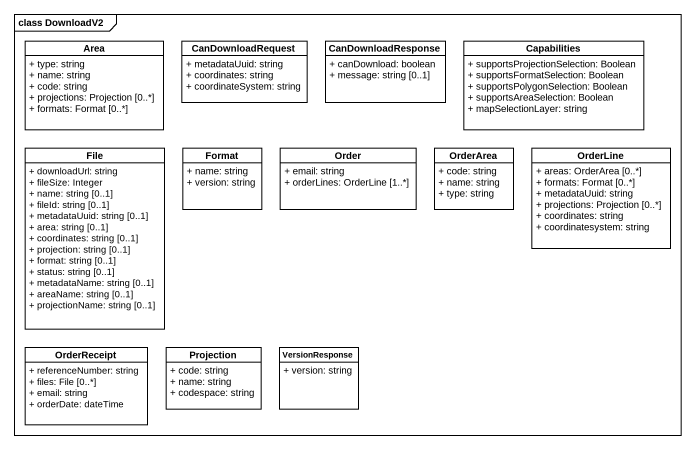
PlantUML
@startuml
mainframe class DownloadV2
hide circle
hide empty members
skinparam classAttributeIconSize 0
class Area {
  + type: string
  + name: string
  + code: string
  + projections: Projection [0..*]
  + formats: Format [0..*]
}
class CanDownloadRequest {
  + metadataUuid: string
  + coordinates: string
  + coordinateSystem: string
}
class CanDownloadResponse {
  + canDownload: boolean
  + message: string [0..1]
}
class Capabilities {
  + supportsProjectionSelection: Boolean
  + supportsFormatSelection: Boolean
  + supportsPolygonSelection: Boolean
  + supportsAreaSelection: Boolean
  + mapSelectionLayer: string
}
class "File" as File_ {
  + downloadUrl: string
  + fileSize: Integer
  + name: string [0..1]
  + fileId: string [0..1]
  + metadataUuid: string [0..1]
  + area: string [0..1]
  + coordinates: string [0..1]
  + projection: string [0..1]
  + format: string [0..1]
  + status: string [0..1]
  + metadataName: string [0..1]
  + areaName: string [0..1]
  + projectionName: string [0..1]
}
class Format {
  + name: string
  + version: string
}
class Order {
  + email: string
  + orderLines: OrderLine [1..*]
}
class OrderArea {
  + code: string
  + name: string
  + type: string
}
class OrderLine {
  + areas: OrderArea [0..*]
  + formats: Format [0..*]
  + metadataUuid: string
  + projections: Projection [0..*]
  + coordinates: string
  + coordinatesystem: string
}
class OrderReceipt {
  + referenceNumber: string
  + files: File [0..*]
  + email: string
  + orderDate: dateTime
}
class Projection {
  + code: string
  + name: string
  + codespace: string
}
class VersionResponse {
  + version: string
}
@enduml
